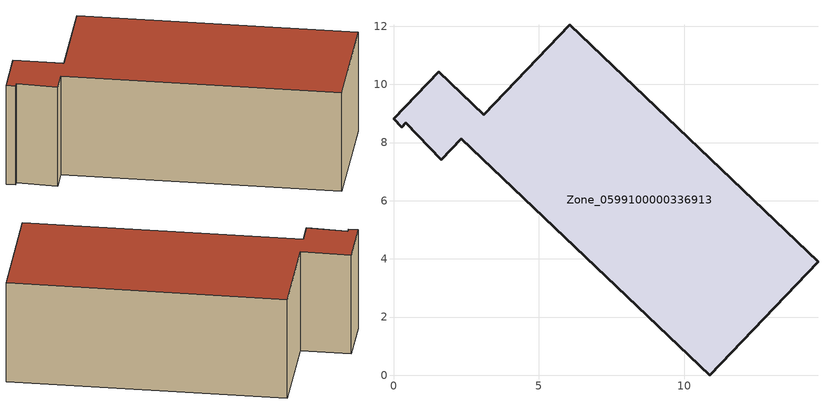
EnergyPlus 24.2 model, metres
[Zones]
Zone_0599100000336913
 floor ground (C_G): 10.87,0 2.32,8.13 1.64,7.41 0.42,8.67 0.29,8.53 0,8.81 1.56,10.44 3.1,8.95 6.05,12.05 14.59,3.91 z3.2
 wall outside (C_F): 3.1,8.95 1.56,10.44 0,8.81 0.29,8.53 0.42,8.67 1.64,7.41 2.32,8.13 10.87,0 14.59,3.91 6.05,12.05 3.1,8.95 z3.2:7.86
 roof outside (C_R): 14.59,3.91 6.05,12.05 3.1,8.95 1.56,10.44 0,8.81 0.29,8.53 0.42,8.67 1.64,7.41 2.32,8.13 10.87,0 z7.86
[BUILDING]
Pand.0599100000336913: North Axis=0; Terrain=City; Loads Convergence Tolerance Value=0.04; Temperature Convergence Tolerance Value=0.4; Solar Distribution=FullExterior; Maximum Number of Warmup Days=25; Minimum Number of Warmup Days=1
[Site:Location]
Rotterdam.The.Hague.AP_ZH_NLD Design_Conditions: Latitude=51.96; Longitude=4.45; Time Zone=1; Elevation=-4.5
[SITE:GROUNDTEMPERATURE:BUILDINGSURFACE]
18, 18, 18, 18, 18, 18, 18, 18, 18, 18, 18, 18
[MATERIAL] Thermal Absorptance=0.9; Solar Absorptance=0.7; Visible Absorptance=0.7
Name | Roughness | Thickness | Conductivity | Density | Specific Heat
G.TI.1975-1991 | MediumSmooth | 0.15 | 0.288461 | 540 | 1210
F.TI.1975-1991 | Rough | 0.3 | 0.230769 | 1920 | 840
R.TI.1975-1991 | MediumRough | 0.2 | 0.153846 | 1500 | 1000
[CONSTRUCTION]
C_G: G.TI.1975-1991
C_F: F.TI.1975-1991
C_R: R.TI.1975-1991
[ZONE]
Zone_0599100000336913: Type=1; Multiplier=1; Ceiling Height=Autocalculate; Volume=Autocalculate; Floor Area=autocalculate; Part of Total Floor Area=Yes
[ZONEINFILTRATION:DESIGNFLOWRATE]
Infil_Zone_0599100000336913: Zone or ZoneList or Space or SpaceList=Zone_0599100000336913; Schedule=AlwaysOn; Design Flow Rate Calculation Method=Flow/Area; Flow Rate per Floor Area=0.003; Constant Term Coefficient=1; Temperature Term Coefficient=0; Velocity Term Coefficient=0; Velocity Squared Term Coefficient=0
[HVACTEMPLATE:ZONE:IDEALLOADSAIRSYSTEM]
Zone_0599100000336913: Maximum Heating Supply Air Temperature=50; Minimum Cooling Supply Air Temperature=13; Maximum Heating Supply Air Humidity Ratio=0.0156; Minimum Cooling Supply Air Humidity Ratio=0.0077; Heating Limit=NoLimit; Cooling Limit=NoLimit; Dehumidification Control Type=ConstantSensibleHeatRatio; Cooling Sensible Heat Ratio=0.7; Dehumidification Setpoint=60; Humidification Control Type=None; Humidification Setpoint=30; Outdoor Air Method=None; Outdoor Air Flow Rate per Person=0.00944; Outdoor Air Flow Rate per Zone Floor Area=0; Outdoor Air Flow Rate per Zone=0; Demand Controlled Ventilation Type=None; Outdoor Air Economizer Type=NoEconomizer; Heat Recovery Type=None; Sensible Heat Recovery Effectiveness=0.7; Latent Heat Recovery Effectiveness=0.65
[ZONECONTROL:THERMOSTAT]
ThermostatControl_Zone_0599100000336913: Zone or ZoneList=Zone_0599100000336913; Control Type Schedule=DualSetpointControlType; Control 1=Thermostat_Zone_0599100000336913; Temperature Difference Between Cutout And Setpoint=0
[THERMOSTATSETPOINT:DUALSETPOINT]
Thermostat_Zone_0599100000336913: Heating Setpoint Temperature Schedule=HeatingSetpoint_Zone_0599100000336913; Cooling Setpoint Temperature Schedule=CoolingSetpoint_Zone_0599100000336913
[SCHEDULE:COMPACT]
HeatingSetpoint_Zone_0599100000336913: Through: 12/31, For: AllDays, Until: 24:00, 21
CoolingSetpoint_Zone_0599100000336913: Through: 12/31, For: AllDays, Until: 24:00, 24
DualSetpointControlType: Through: 12/31, For: AllDays, Until: 24:00, 4
AlwaysOn: Through: 12/31, For: AllDays, Until: 24:00, 1
